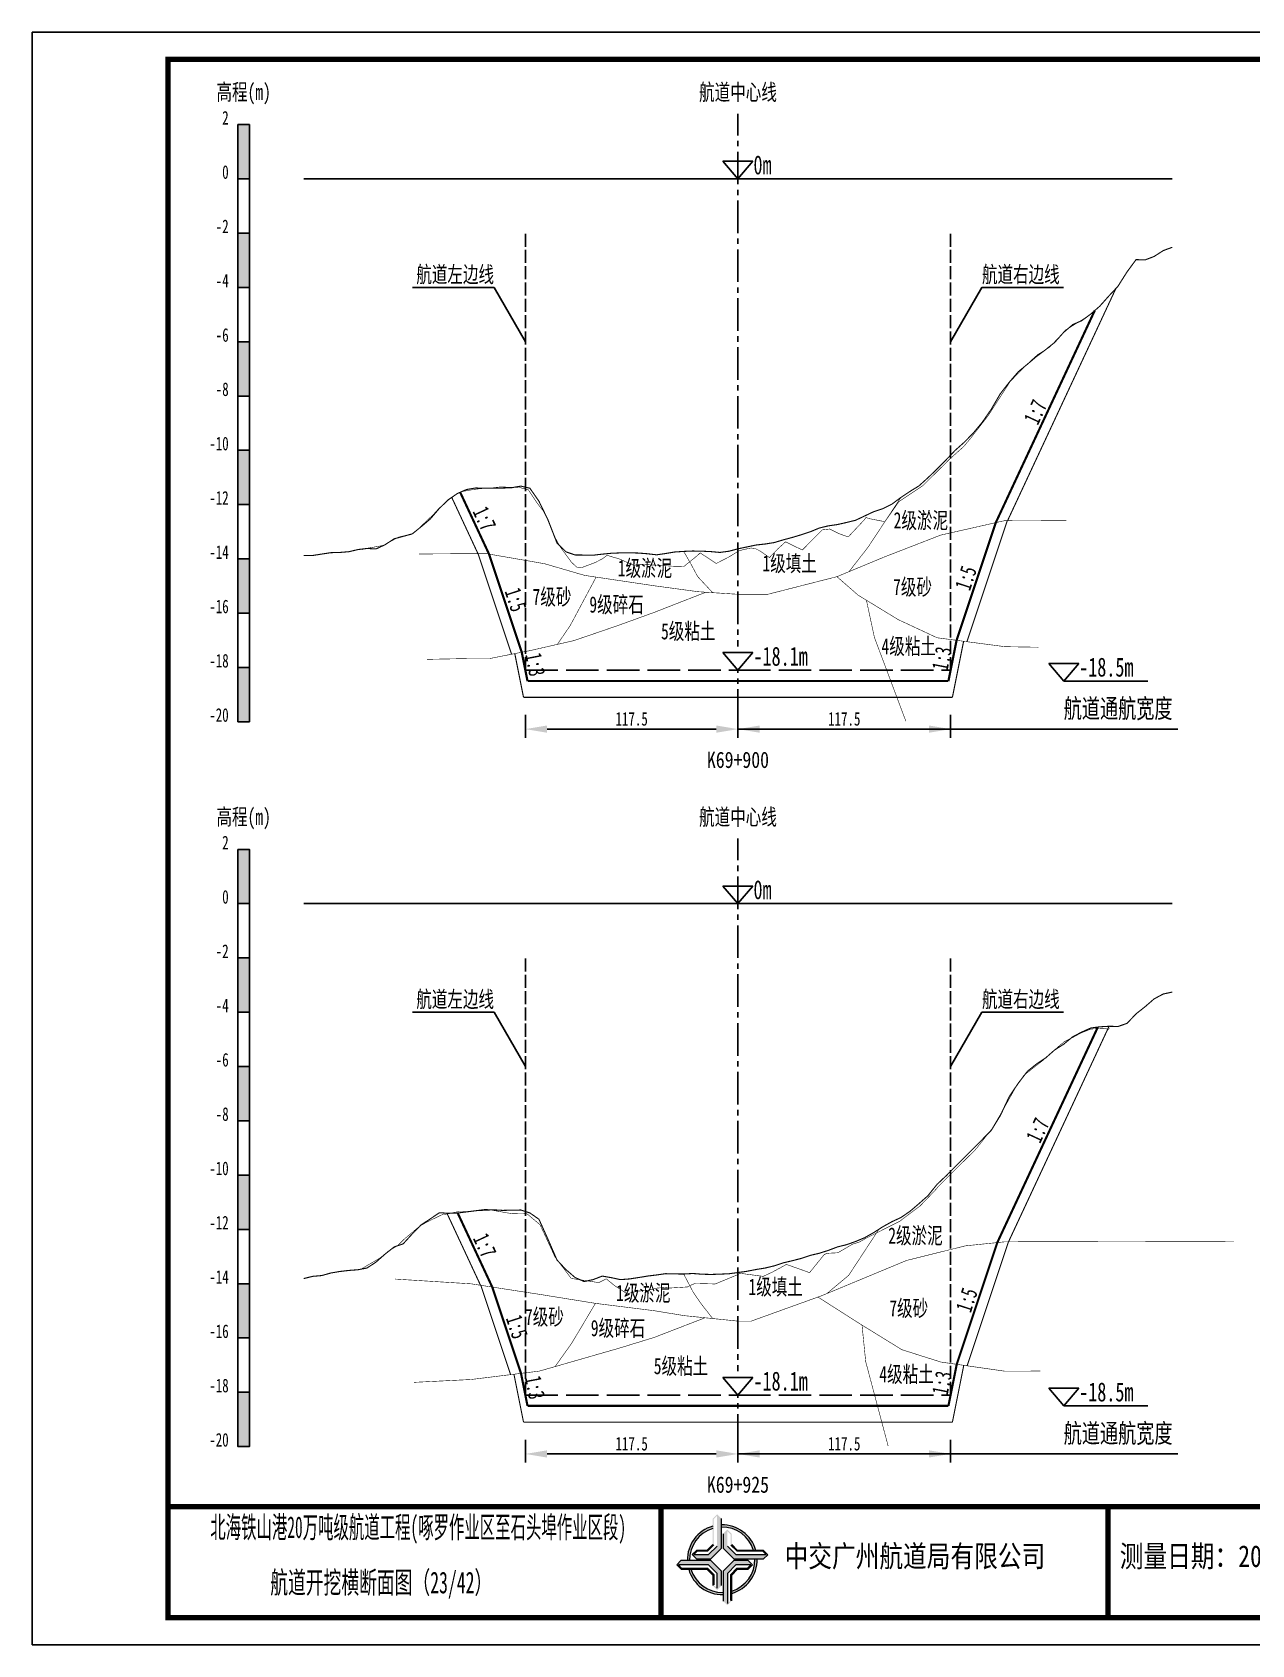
# Model space of a CAD drawing. Header units: millimetres. Extents: x 0 to 1680, y -8762 to 0.
# Drawn here: x 630 to 854.6, y -2524.5 to -2227.5 of the extents above; entities that cross this region are included whole.
import ezdxf
from ezdxf.enums import TextEntityAlignment as Align

# ---------------------------------------------------------------- set-up
doc = ezdxf.new("R2010")
doc.units = ezdxf.units.MM
for name, pattern in [('ACAD_ISO02W100', [15, 12, -3]), ('ACAD_ISO05W100', [33, 24, -3, 0, -3, 0, -3]), ('CENTER2', [1.125, 0.75, -0.125, 0.125, -0.125])]:
    doc.linetypes.add(name, pattern=pattern)
for name, color, linetype in [('0-桩号', 1, 'Continuous'), ('0-航道左右边线标注', 8, 'Continuous'), ('1-疏浚底高', 7, 'Continuous'), ('1-通航宽度', 7, 'Continuous'), ('1-通航底高', 7, 'Continuous'), ('202601', 5, 'Continuous'), ('DMX', 20, 'Continuous'), ('L1', 7, 'Continuous'), ('图幅外框线', 145, 'Continuous'), ('地质分层', 6, 'Continuous'), ('坡比', 1, 'Continuous'), ('尺寸标注', 1, 'Continuous'), ('开挖线', 4, 'Continuous'), ('标尺', 7, 'Continuous'), ('超挖线', 3, 'Continuous'), ('辅助框', 7, 'Continuous'), ('通航底面线', 7, 'ACAD_ISO02W100')]:
    doc.layers.add(name, color=color, linetype=linetype)
doc.styles.get("Standard").update_dxf_attribs({"font": 'arial.ttf'})
doc.styles.add('仿宋', font='仿宋_GB2312.ttf', dxfattribs={"width": 0.8})
doc.styles.add('仿宋GB2312', font='仿宋_GB2312.ttf', dxfattribs={"width": 0.7, "height": 2.5})
doc.styles.add('仿宋体', font='仿宋_GB2312.ttf', dxfattribs={"width": 0.8})
doc.dimstyles.new('2000', dxfattribs={"dimtxt": 3, "dimasz": 2.5, "dimexe": 1.25, "dimexo": 0.625, "dimtad": 1, "dimlfac": 2, "dimdsep": 46, "dimtxsty": 'Standard', "dimcen": 2.5, "dimadec": 0, "dimazin": 0, "dimtfac": 1, "dimtmove": 0, "dimatfit": 3, "dimfxl": 0, "dimarcsym": 0})

# ---------------------------------------------------------------- blocks, each defined once
blk = doc.blocks.new('标尺')
at = {"layer": '标尺', "linetype": 'Continuous'}
for points in [[(-2.116669999959413, 100), (0, 100), (0, 90), (-2.116669999959413, 90)], [(-2.116669999959413, 80), (0, 80), (0, 70), (-2.116669999959413, 70)], [(-2.116669999959413, 60), (0, 60), (0, 50), (-2.116669999959413, 50)], [(-2.116669999959413, 40), (0, 40), (0, 30), (-2.116669999959413, 30)], [(-2.116669999959413, 20), (0, 20), (0, 10), (-2.116669999959413, 10)], [(-2.116669999959413, 0), (0, 0), (0, -10), (-2.116669999959413, -10)]]:
    blk.add_hatch(color=256, dxfattribs=at).paths.add_polyline_path(points)
for p, q in [((-2.116669999959413, -10), (-2.116669999959413, 100)), ((0, -10), (0, 100)), ((-2.116669999959413, 80), (0, 80)), ((-2.116669999959413, 70), (0, 70)), ((-2.116669999959413, 60), (0, 60)), ((-2.116669999959413, 50), (0, 50)), ((-2.116669999959413, 40), (0, 40)), ((-2.116669999959413, 30), (0, 30)), ((-2.116669999959413, 20), (0, 20)), ((-2.116669999959413, 10), (0, 10)), ((-2.116669999959413, 0), (0, 0)), ((-2.116669999959413, -10), (0, -10))]:
    blk.add_line(p, q, dxfattribs=at)
at = {"layer": '标尺'}
for points in [[(-2.116669999959413, 100), (0, 100), (0, 90), (-2.116669999959413, 90)], [(-2.116669999959413, 100), (0, 100), (0, 90), (-2.116669999959413, 90)], [(-2.116669999959413, 80), (0, 80), (0, 70), (-2.116669999959413, 70)], [(-2.116669999959413, 80), (0, 80), (0, 70), (-2.116669999959413, 70)], [(-2.116669999959413, 60), (0, 60), (0, 50), (-2.116669999959413, 50)], [(-2.116669999959413, 60), (0, 60), (0, 50), (-2.116669999959413, 50)], [(-2.116669999959413, 40), (0, 40), (0, 30), (-2.116669999959413, 30)], [(-2.116669999959413, 40), (0, 40), (0, 30), (-2.116669999959413, 30)], [(-2.116669999959413, 20), (0, 20), (0, 10), (-2.116669999959413, 10)], [(-2.116669999959413, 20), (0, 20), (0, 10), (-2.116669999959413, 10)], [(-2.116669999959413, 0), (0, 0), (0, -10), (-2.116669999959413, -10)], [(-2.116669999959413, 0), (0, 0), (0, -10), (-2.116669999959413, -10)]]:
    blk.add_lwpolyline(points, close=True, dxfattribs=at)
at = {"layer": '标尺', "style": '仿宋GB2312', "width": 0.7}
blk.add_text('高程(m)', height=3, dxfattribs=at).set_placement((-1.058334999950603, 106.0000000009313), align=Align.MIDDLE_CENTER)
for s, p in [('2', (-3.816669999971054, 100)), ('0', (-3.816669999971054, 90)), ('-2', (-3.816669999971054, 80)), ('-4', (-3.816669999971054, 70)), ('-6', (-3.816669999971054, 60)), ('-8', (-3.816669999971054, 50)), ('-10', (-3.816669999971054, 40)), ('-12', (-3.816669999971054, 30)), ('-14', (-3.816669999971054, 20)), ('-16', (-3.816669999971054, 10)), ('-18', (-3.816669999971054, 0)), ('-20', (-3.816669999971054, -10))]:
    blk.add_text(s, height=2.5, dxfattribs=at).set_placement(p, align=Align.RIGHT)
blk = doc.blocks.new('*D96')
at = {"layer": 'Defpoints', "color": 0, "ltscale": 0.5}
for p in [(720.8333333328799, -2345), (760, -2345), (760, -2355.853446989029)]:
    blk.add_point(p, dxfattribs=at)
at = {"layer": '尺寸标注', "color": 0, "lineweight": -2, "ltscale": 0.5}
for p, q in [((720.8333333328799, -2353.25), (720.8333333328799, -2357.453446989029)), ((760, -2353.25), (760, -2357.453446989029)), ((724.8333333328799, -2355.853446989029), (756, -2355.853446989029))]:
    blk.add_line(p, q, dxfattribs=at)
at = {"layer": '尺寸标注', "color": 0, "ltscale": 0.5}
for points in [[(724.8333333328799, -2355.186780322363), (724.8333333328799, -2356.520113655696), (720.8333333328799, -2355.853446989029)], [(756, -2355.186780322363), (756, -2356.520113655696), (760, -2355.853446989029)]]:
    blk.add_solid(points, dxfattribs=at)
at = {"layer": '尺寸标注', "color": 0, "ltscale": 0.5, "insert": (740.4166666664399, -2353.978446989029), "char_height": 2.5, "attachment_point": 5, "style": '仿宋GB2312'}
blk.add_mtext('117.5', dxfattribs=at)
blk = doc.blocks.new('*D97')
at = {"layer": 'Defpoints', "color": 0, "ltscale": 0.5}
for p in [(720.8333333328799, -2478.5), (760, -2478.5), (760, -2489.35341683279)]:
    blk.add_point(p, dxfattribs=at)
at = {"layer": '尺寸标注', "color": 0, "lineweight": -2, "ltscale": 0.5}
for p, q in [((720.8333333328799, -2486.75), (720.8333333328799, -2490.95341683279)), ((760, -2486.75), (760, -2490.95341683279)), ((724.8333333328799, -2489.35341683279), (756, -2489.35341683279))]:
    blk.add_line(p, q, dxfattribs=at)
at = {"layer": '尺寸标注', "color": 0, "ltscale": 0.5}
for points in [[(724.8333333328799, -2488.686750166123), (724.8333333328799, -2490.020083499456), (720.8333333328799, -2489.35341683279)], [(756, -2488.686750166123), (756, -2490.020083499456), (760, -2489.35341683279)]]:
    blk.add_solid(points, dxfattribs=at)
at = {"layer": '尺寸标注', "color": 0, "ltscale": 0.5, "insert": (740.4166666664399, -2487.47841683279), "char_height": 2.5, "attachment_point": 5, "style": '仿宋GB2312'}
blk.add_mtext('117.5', dxfattribs=at)
blk = doc.blocks.new('*D57')
at = {"layer": 'Defpoints', "color": 0, "ltscale": 0.5}
for p in [(760, -2345), (799.1666666673218, -2345), (799.1666666673218, -2355.853393336075)]:
    blk.add_point(p, dxfattribs=at)
at = {"layer": '尺寸标注', "color": 0, "lineweight": -2, "ltscale": 0.5}
for p, q in [((760, -2353.25), (760, -2357.453393336075)), ((799.1666666673218, -2353.25), (799.1666666673218, -2357.453393336075)), ((764, -2355.853393336075), (795.1666666673218, -2355.853393336075))]:
    blk.add_line(p, q, dxfattribs=at)
at = {"layer": '尺寸标注', "color": 0, "ltscale": 0.5}
for points in [[(764, -2355.186726669408), (764, -2356.520060002742), (760, -2355.853393336075)], [(795.1666666673218, -2355.186726669408), (795.1666666673218, -2356.520060002742), (799.1666666673218, -2355.853393336075)]]:
    blk.add_solid(points, dxfattribs=at)
at = {"layer": '尺寸标注', "color": 0, "ltscale": 0.5, "insert": (779.5833333336609, -2353.978393336075), "char_height": 2.5, "attachment_point": 5, "style": '仿宋GB2312'}
blk.add_mtext('117.5', dxfattribs=at)
blk = doc.blocks.new('*D58')
at = {"layer": 'Defpoints', "color": 0, "ltscale": 0.5}
for p in [(760, -2478.5), (799.1666666673218, -2478.5), (799.1666666673218, -2489.353363169019)]:
    blk.add_point(p, dxfattribs=at)
at = {"layer": '尺寸标注', "color": 0, "lineweight": -2, "ltscale": 0.5}
for p, q in [((760, -2486.75), (760, -2490.953363169019)), ((799.1666666673218, -2486.75), (799.1666666673218, -2490.953363169019)), ((764, -2489.353363169019), (795.1666666673218, -2489.353363169019))]:
    blk.add_line(p, q, dxfattribs=at)
at = {"layer": '尺寸标注', "color": 0, "ltscale": 0.5}
for points in [[(764, -2488.686696502352), (764, -2490.020029835685), (760, -2489.353363169019)], [(795.1666666673218, -2488.686696502352), (795.1666666673218, -2490.020029835685), (799.1666666673218, -2489.353363169019)]]:
    blk.add_solid(points, dxfattribs=at)
at = {"layer": '尺寸标注', "color": 0, "ltscale": 0.5, "insert": (779.5833333336609, -2487.478363169019), "char_height": 2.5, "attachment_point": 5, "style": '仿宋GB2312'}
blk.add_mtext('117.5', dxfattribs=at)
blk = doc.blocks.new('通航底高')
at = {"layer": '1-通航底高'}
for p, q in [((-2.762494692986365, 3.232132659759372), (5.923793651163578e-06, 6.932765245437622e-06)), ((2.762506540631875, 3.232132659759372), (-2.762494692986365, 3.232132659759372)), ((5.923793651163578e-06, 6.932765245437622e-06), (2.762506540631875, 3.232132659759372))]:
    blk.add_line(p, q, dxfattribs=at)
at = {"layer": '1-通航底高', "style": '仿宋', "width": 0.7}
blk.add_attdef('通航底高', (2.856129719933961, 0.8203305718488991), '', height=3.5, dxfattribs=at)
blk = doc.blocks.new('疏浚底高')
at = {"layer": '1-疏浚底高'}
for p, q in [((-2.762500616780017, 3.232125726994127), (0, 0)), ((2.762500616838224, 3.232125726994127), (-2.762500616780017, 3.232125726994127)), ((0, 0), (2.762500616838224, 3.232125726994127)), ((-5.923793651163578e-06, -6.932765245437622e-06), (15.51466270413067, -6.932765245437622e-06))]:
    blk.add_line(p, q, dxfattribs=at)
at = {"layer": '1-疏浚底高', "style": '仿宋', "width": 0.7}
blk.add_attdef('疏浚底高', (2.856123796140309, 0.8203236390836537), '', height=3.5, dxfattribs=at)

msp = doc.modelspace()

# ---------------------------------------------------------------- hatches: boundary and pattern name
at = {"layer": '辅助框'}
h = msp.add_hatch(color=5, dxfattribs=at)
h.paths.add_polyline_path([(756.9546421004719, -2501.24553191449), (756.1757059279867, -2500.467633330601), (755.3669512679762, -2501.276153838413), (755.3669512679762, -2506.036597661751), (754.2904413528032, -2507.11202307679), (752.3438002486713, -2507.11202307679), (751.547657017488, -2507.907358598965), (752.3430715377517, -2508.699178398865), (754.978640901137, -2508.699178398865), (756.9546421004719, -2506.723855132359)])
h.paths.add_polyline_path([(756.1454878371842, -2506.33503367235), (754.5901777511127, -2507.890380010384), (751.8645652053542, -2507.890380010384), (752.4652603744156, -2507.292388774889), (754.409891606111, -2507.292388774889), (755.5465556777604, -2506.124466802376), (755.5465556777604, -2501.365021880406), (756.1454878371842, -2500.767331255215)], flags=16)
h = msp.add_hatch(color=5, dxfattribs=at)
edge = h.paths.add_edge_path()
edge.add_ellipse((757.1048981643207, -2508.849361724156), major_axis=(-6.017077195920141, 1.733884546287947e-06), ratio=0.9999999825377229, start_angle=-73.21171767175571, end_angle=1.446762146054482, ccw=False)
edge.add_line((755.3669512679762, -2503.088740434902), (755.3669512679762, -2502.667564622419))
edge.add_ellipse((757.1048981643207, -2508.849361724156), major_axis=(-6.421454345493813, 3.783831980513644e-06), ratio=0.9999999825377264, start_angle=-74.29719975771904, end_angle=1.35689506309039)
edge.add_line((750.685244392354, -2509.001418437975), (751.0897390786893, -2509.001279624957))
edge = h.paths.add_edge_path()
edge.add_ellipse((757.1048981643207, -2508.849361724156), major_axis=(-6.017077195920906, 2.624791690933952e-07), ratio=0.9999999825377339, start_angle=196.7802887631043, end_angle=271.43091869106274, ccw=False)
edge.add_line((762.865761531014, -2507.112217217224), (763.2869208644516, -2507.112217217224))
edge.add_ellipse((757.1048981643207, -2508.849361724156), major_axis=(-6.42145434549481, 2.055023733972632e-07), ratio=0.9999999825377471, start_angle=195.6953323995753, end_angle=271.3407921785149)
edge.add_line((756.9546421004719, -2502.429665483731), (756.9546421004719, -2502.834160818356))
edge = h.paths.add_edge_path()
edge.add_ellipse((757.1048981643207, -2508.849361724156), major_axis=(-6.421454345494847, 2.398647111377442e-07), ratio=0.9999999825377328, start_angle=105.7065267224622, end_angle=181.3336320078198)
edge.add_line((763.5246130752154, -2508.699907793301), (763.1201189920195, -2508.699907793301))
edge.add_ellipse((757.1048981643207, -2508.849361724156), major_axis=(-6.017077195920033, 3.038804149501319e-06), ratio=0.9999999825377467, start_angle=106.79232762585761, end_angle=181.4233031416354, ccw=False)
edge.add_line((758.8432505386062, -2514.609860479134), (758.8432505386062, -2515.03104462673))
edge = h.paths.add_edge_path()
edge.add_ellipse((757.1048981643207, -2508.849361724156), major_axis=(6.017077195919978, 2.129043967020969e-06), ratio=0.9999999825377341, start_angle=196.8039056354283, end_angle=271.4347580706571, ccw=False)
edge.add_line((751.3447520370073, -2510.588882915514), (750.9235845124311, -2510.589027449148))
edge.add_ellipse((757.1048981643207, -2508.849361724156), major_axis=(6.421454345494965, 1.010893226884053e-06), ratio=0.9999999825377122, start_angle=195.7186902341801, end_angle=271.3444001294426)
edge.add_line((757.2555596847124, -2515.269048223275), (757.2555596847124, -2514.864552247542))
h = msp.add_hatch(color=5, dxfattribs=at)
h.paths.add_polyline_path([(759.2303930922933, -2508.699907793301), (764.7087164382524, -2508.699907793301), (765.4866149795241, -2507.920971685188), (764.6780945357866, -2507.112217217224), (759.9176505202837, -2507.112217217224), (758.8422251479811, -2506.035707109707), (758.8422251479811, -2504.089066240566), (758.0468895400651, -2503.292922881382), (757.2550698898025, -2504.08833735873), (757.2550698898025, -2506.723906743782)])
h.paths.add_polyline_path([(758.0638682998307, -2506.335443486946), (758.0638682998307, -2503.609831133144), (758.6618594283648, -2504.210526152867), (758.6618594283648, -2506.15515742709), (759.8297815505452, -2507.291821563022), (764.5892263869829, -2507.291821563022), (765.1869169906265, -2507.890753594178), (759.6192146590836, -2507.890753594178)], flags=16)
h = msp.add_hatch(color=5, dxfattribs=at)
h.paths.add_polyline_path([(754.9782503555007, -2508.999945122498), (749.4999273299761, -2509.001825176257), (748.7222961379475, -2509.781028228062), (749.531094078023, -2510.589505327481), (754.2915378371663, -2510.587871709603), (755.3673325637467, -2511.664012334602), (755.368000605721, -2513.610653374451), (756.1636093948073, -2514.406523638027), (756.9551560134478, -2513.610837432163), (756.9542515548355, -2510.975268389004)])
h.paths.add_polyline_path([(756.1455864882953, -2511.364009014147), (756.1465218581743, -2514.089621367711), (755.5483246261067, -2513.489131426113), (755.5476572890766, -2511.544500322598), (754.3793451339193, -2510.408237114685), (749.6199005752094, -2510.409870391148), (749.0220044661946, -2509.811143438118), (754.5897064986713, -2509.809232793587)], flags=16)
h = msp.add_hatch(color=5, dxfattribs=at)
h.paths.add_polyline_path([(759.2315609054156, -2508.999116606968), (757.2555596847124, -2510.974439873474), (757.2555596847124, -2516.452763262051), (758.034495878566, -2517.230661675232), (758.8432505386062, -2516.42214116742), (758.8432505386062, -2511.661697344082), (759.9197604537494, -2510.586271929043), (761.8664015578813, -2510.586271929043), (762.6625447677262, -2509.790936406868), (761.8671302474625, -2508.999116606968)])
h.paths.add_polyline_path([(759.6200240768082, -2509.807915166633), (762.34563657986, -2509.807915166633), (761.744941432137, -2510.405906230944), (759.8003101791031, -2510.405906230944), (758.6636461074538, -2511.573828203457), (758.6636461074538, -2516.333273125428), (758.0647139693684, -2516.930963750619), (758.0647139693684, -2511.363261333483)], flags=16)

# ---------------------------------------------------------------- linework, layer by layer
at = {"layer": '0-航道左右边线标注', "linetype": 'ACAD_ISO02W100', "ltscale": 0.2}
for points in [[(720.8333333328801, -2345), (720.8333333328801, -2264.5)], [(799.1666666673218, -2345), (799.1666666673218, -2264.5)], [(720.8333333328801, -2478.5), (720.8333333328801, -2398)], [(799.1666666673218, -2478.5), (799.1666666673218, -2398)]]:
    msp.add_lwpolyline(points, dxfattribs=at)
at = {"layer": '0-航道左右边线标注'}
for points in [[(720.8333333328799, -2284.5), (715.0598306410127, -2274.499999999984), (700.0598306410127, -2274.49999999994)], [(799.1666666673218, -2284.5), (804.9401693592472, -2274.500000000016), (819.9401693592472, -2274.50000000006)], [(720.8333333328799, -2418), (715.0598306410127, -2407.999999999984), (700.0598306410127, -2407.99999999994)], [(799.1666666673218, -2418), (804.9401693592472, -2408.000000000016), (819.9401693592472, -2408.00000000006)]]:
    msp.add_lwpolyline(points, dxfattribs=at)
at = {"layer": '1-通航宽度'}
for points in [[(760, -2355.85), (841, -2355.85)], [(760, -2489.35), (841, -2489.35)]]:
    msp.add_lwpolyline(points, dxfattribs=at)
at = {"layer": '202601', "color": 1, "linetype": 'Continuous', "const_width": 0.1}
for points in [[(690.8059999998006, -2322.799999999534), (691.0963703701706, -2322.650000571735), (694.2430370368376, -2322.100002288356), (694.8863703701707, -2321.949998855125), (695.9130370368376, -2321.349999427326), (697.4497037035046, -2320.499999045856), (700.1463703701706, -2319.849998473655), (700.2263703701706, -2319.800002097614), (700.3830370368375, -2319.649998664387), (703.8130370368376, -2316.400000571735), (704.9930370368376, -2315.099999427326), (707.7797037035045, -2312.749998092184), (709.3663703701706, -2312.050001143944), (711.4530370368376, -2311.699997901444), (712.2030370368376, -2311.600000381004), (712.7863703701706, -2311.549999236595), (714.9330370368376, -2311.400000571735), (716.1863703701706, -2311.250001906887), (719.7463703701706, -2311.349999427326), (721.3730370368376, -2311.749999045856), (722.9930370368376, -2314.199997901444), (724.4330370368376, -2316.050002097614), (726.0163703701705, -2320.000001906887), (727.1997037035046, -2322.199999808796), (729.3130370368376, -2325.099999427326), (730.2730370368376, -2326.000000953205), (731.0863703701706, -2326.149999618065), (733.7497037035046, -2325.150000571735), (734.9863703701706, -2324.499999999534), (735.8897037035046, -2323.849999427326), (738.1130370368376, -2324.499999999534), (740.8563703701706, -2325.699998855125), (741.6363703701707, -2325.499999045856), (743.0697037035046, -2325.550000190266), (745.7863703701706, -2325.699998855125), (748.0630370368376, -2325.850002288356), (750.0297037035045, -2325.899998664387), (752.4497037035046, -2323.950001716144), (753.0330370368376, -2323.399998664387), (754.0430370368376, -2324.049999236595), (755.9930370368376, -2325.350000381004), (758.3197037035046, -2324.150001525413), (759.7230370368376, -2323.300001143944), (760.1297037035046, -2323.050000190266), (760.9497037035046, -2322.799999236595), (762.3930370368375, -2322.500001906887), (763.2063703701706, -2322.599999427326), (764.0830370368376, -2323.050000190266), (765.7997037035046, -2324.249999045856), (767.4463703701706, -2322.549998282913), (768.7763703701705, -2321.349999427326), (770.6763703701706, -2322.300002097614), (771.8730370368376, -2322.850000381004), (774.3297037035046, -2320.350000381004), (775.5597037035046, -2319.150001525413), (776.9063703701706, -2318.999998092184), (778.5897037035046, -2319.849998473655), (780.3130370368376, -2320.449997901444), (783.3197037035046, -2317.250000953205), (783.5963703701706, -2316.850001334677), (784.0263703701705, -2317.050001143944), (787.0697037035046, -2317.650000571735), (789.4797037035046, -2314.199997901444), (789.7063703701706, -2313.900000571735), (789.9497037035046, -2313.750001906887), (794.0630370368376, -2311.000000953205), (798.2663703701705, -2306.850001334677), (798.5997037035046, -2306.499998092184), (798.7863703701706, -2306.299998282913), (801.5930370368375, -2303.799998282913), (802.8363703701706, -2302.300002097614), (806.1430370368375, -2298.050000190266), (806.9997037035046, -2296.699997901444), (810.1363703701705, -2291.849998950485), (811.5830370368376, -2290.350000381004), (814.0430370368376, -2287.899999141224), (815.2297037035046, -2286.849998950485), (817.3530370368376, -2285.550000190266), (819.7463703701706, -2282.999999045856), (820.3697037035046, -2282.299999713434), (820.7097037035046, -2282.150001048576), (824.8397037035046, -2279.550001143944), (826.6230370368376, -2277.899999141224), (828.5063703701705, -2275.800001143944)], [(690.3629999994121, -2455.399999999068), (690.366370369782, -2455.399997710247), (690.379703703116, -2455.399997710247), (690.503037036449, -2455.350001334209), (694.013037036449, -2453.300002097147), (695.586370369782, -2452.000000952738), (697.293037036449, -2451.000001906419), (698.516370369782, -2449.799998282459), (701.309703703116, -2447.450001715677), (702.589703703116, -2446.699998854659), (705.476370369782, -2445.300000189798), (705.719703703116, -2445.249999045389), (705.936370369782, -2445.249999045389), (708.616370369782, -2444.700000762008), (710.166370369782, -2444.700000762008), (712.486370369782, -2444.550002097147), (714.639703703116, -2444.449999808328), (717.436370369782, -2444.950001715677), (718.536370369782, -2445.100000380538), (720.926370369782, -2445.049999236129), (721.236370369782, -2445.199997900989), (723.549703703116, -2447.149999617599), (725.359703703116, -2451.049998282448), (726.2730370364491, -2453.050001143478), (729.2897037031161, -2457.050002097147), (729.423037036449, -2457.050002097147), (734.359703703116, -2457.800000189798), (735.733037036449, -2457.09999847319), (737.2730370364491, -2458.34999847319), (739.566370369782, -2459.849999426859), (741.376370369782, -2459.399998663919), (743.766370369782, -2459.149997710247), (745.109703703116, -2458.799999236129), (746.5297037031161, -2458.700001715677), (747.423037036449, -2458.799999236129), (750.669703703116, -2458.599999426859), (751.363037036449, -2458.250000952738), (752.106370369782, -2457.949998854659), (755.806370369782, -2458.050001143478), (760.043037036449, -2456.299999236129), (760.263037036449, -2456.150000571268), (760.313037036449, -2456.150000571268), (760.506370369782, -2456.099999426859), (764.649703703116, -2456.649997710247), (766.366370369782, -2455.84999847319), (768.929703703116, -2454.449999808328), (768.936370369782, -2454.449999808328), (773.1597037031161, -2455.950000762008), (773.2830370364491, -2455.84999847319), (775.9097037031161, -2452.600000380538), (776.519703703116, -2452.400000571268), (778.389703703116, -2452.299998282448), (781.143037036449, -2450.699999808328), (782.323037036449, -2450.350001334209), (783.729703703116, -2449.550002097147), (785.449703703116, -2448.700001715677), (787.903037036449, -2447.450001715677), (789.729703703116, -2446.550000189798), (791.306370369782, -2445.350001334209), (793.579703703116, -2443.650000571268), (796.403037036449, -2440.699999808328), (796.616370369782, -2440.449998854659), (796.893037036449, -2440.100000380538), (799.299703703116, -2437.699997900989), (802.186370369782, -2434.849999426859), (803.663037036449, -2433.399999617599), (804.246370369782, -2432.699997900978), (805.176370369782, -2431.499999045389), (806.826370369782, -2429.399998663926), (808.676370369782, -2426.250000475897), (811.143037036449, -2421.849999903698), (812.633037036449, -2419.649999617599), (814.779703703116, -2417.949998854659), (816.149703703116, -2416.900001048109), (817.976370369782, -2415.249999045389), (819.2897037031161, -2414.099998950027), (820.153037036449, -2413.399999617599), (821.846370369782, -2412.549999236129), (823.119703703116, -2411.849999903698), (824.973037036449, -2411.099999426859), (826.3797037031159, -2410.999999522228), (827.353037036449, -2410.950000762008), (827.879703703116, -2411.050000666639), (828.236370369782, -2411.150000571268), (828.453037036449, -2410.950000762008)]]:
    msp.add_lwpolyline(points, dxfattribs=at)
at = {"layer": 'DMX', "color": 7, "linetype": 'Continuous', "const_width": 0.2}
for points in [[(679.9999999999997, -2323.875), (679.9999999999997, -2323.875), (681.6666666666279, -2323.870000000112), (683.3333333333721, -2323.60999999987), (685, -2323.354999999981), (686.6666666666279, -2323.310000000056), (688.3333333333721, -2323.174999999814), (690, -2322.779999999795), (691.6666666666279, -2322.580000000075), (693.3333333333721, -2322.665000000037), (695, -2321.884999999776), (696.6666666666279, -2320.799999999814), (698.3333333333721, -2320.345000000205), (700, -2319.895000000019), (701.6666666666279, -2318.555000000168), (703.3333333333721, -2317.14000000013), (705, -2315.194999999832), (706.6666666666279, -2313.584999999963), (708.3333333333721, -2312.450000000186), (710, -2311.720000000205), (711.6666666666279, -2311.439999999944), (713.3333333333721, -2311.490000000224), (715, -2311.490000000224), (716.6666666666279, -2311.455000000075), (718.3333333333721, -2311.384999999776), (720, -2311.095000000205), (721.6666666666279, -2311.479999999981), (723.3333333333721, -2313.870000000112), (725, -2317.314999999944), (726.6666666666279, -2321.580000000075), (728.3333333333721, -2323.209999999963), (730, -2323.774999999907), (731.6666666666279, -2323.794999999925), (733.3333333333721, -2323.819999999832), (735, -2323.625), (736.6666666666279, -2323.464999999851), (738.3333333333721, -2323.395000000019), (740, -2323.370000000112), (741.6666666666279, -2323.424999999814), (743.3333333333721, -2323.555000000168), (745, -2323.75), (746.6666666666279, -2323.509999999776), (748.3333333333721, -2323.229999999981), (750, -2323.120000000112), (751.6666666666279, -2323.049999999814), (753.3333333333721, -2323.075000000186), (755, -2323.160000000149), (756.6666666666279, -2323.310000000056), (758.3333333333721, -2323.089999999851), (760, -2322.645000000019), (761.6666666666279, -2322.294999999925), (763.3333333333721, -2321.944999999832), (765, -2321.759999999776), (766.6666666666279, -2321.495000000112), (768.3333333333721, -2320.995000000112), (770, -2320.555000000168), (771.6666666666279, -2320.055000000168), (773.3333333333721, -2319.5), (775, -2318.810000000056), (776.6666666666279, -2318.410000000149), (778.3333333333721, -2318.169999999925), (780, -2317.794999999925), (781.6666666666279, -2317.384999999776), (783.3333333333721, -2316.595000000205), (785, -2315.810000000056), (786.6666666666279, -2315.259999999776), (788.3333333333721, -2314.435000000056), (790, -2313.194999999832), (791.6666666666279, -2312.080000000075), (793.3333333333721, -2311.060000000056), (795, -2309.549999999814), (796.6666666666279, -2307.955000000075), (798.3333333333721, -2306.259999999776), (800, -2304.51500000013), (801.6666666666279, -2303.040000000037), (803.3333333333721, -2301.330000000075), (805, -2299.334999999963), (806.6666666666279, -2296.924999999814), (808.3333333333721, -2294.069999999832), (810, -2291.930000000168), (811.6666666666279, -2290.004999999888), (813.3333333333721, -2288.629999999888), (815, -2287.214999999851), (816.6666666666279, -2285.975000000093), (818.3333333333721, -2284.634999999776), (820, -2282.774999999907), (821.6666666666279, -2281.345000000205), (823.3333333333721, -2280.620000000112), (825, -2279.395000000019), (826.6666666666279, -2277.935000000056), (828.3333333333721, -2276.069999999832), (830, -2274.285000000149), (831.6666666666279, -2271.645000000019), (833.3333333333721, -2269.379999999888), (835, -2269.430000000168), (836.6666666666279, -2268.794999999925), (838.3333333333721, -2267.720000000205), (839.9999999999998, -2267.104999999981)], [(679.9999999999997, -2457.055000000168), (679.9999999999997, -2457.055000000168), (681.6666666666279, -2456.645000000019), (683.3333333333721, -2456.5), (685, -2456.029999999795), (686.6666666666279, -2455.75), (688.3333333333721, -2455.555000000168), (690, -2455.430000000168), (691.6666666666279, -2455.10999999987), (693.3333333333721, -2454.01500000013), (695, -2452.540000000037), (696.6666666666279, -2451.229999999981), (698.3333333333721, -2450.654999999795), (700, -2448.825000000186), (701.6666666666279, -2447.149999999907), (703.3333333333721, -2446.055000000168), (705, -2444.924999999814), (706.6666666666279, -2445.040000000037), (708.3333333333721, -2444.979999999981), (710, -2444.770000000019), (711.6666666666279, -2444.564999999944), (713.3333333333721, -2444.35999999987), (715, -2444.395000000019), (716.6666666666279, -2444.5), (718.3333333333721, -2444.450000000186), (720, -2444.430000000168), (721.6666666666279, -2444.964999999851), (723.3333333333721, -2446.125), (725, -2449.810000000056), (726.6666666666279, -2453.645000000019), (728.3333333333721, -2455.424999999814), (730, -2456.85999999987), (731.6666666666279, -2457.604999999981), (733.3333333333721, -2457.240000000224), (735, -2456.600000000093), (736.6666666666279, -2456.884999999776), (738.3333333333721, -2457.25), (740, -2457.125), (741.6666666666279, -2456.870000000112), (743.3333333333721, -2456.595000000205), (745, -2456.39000000013), (746.6666666666279, -2456.154999999795), (748.3333333333721, -2456.194999999832), (750, -2456.220000000205), (751.6666666666279, -2456.120000000112), (753.3333333333721, -2456.25), (755, -2456.294999999925), (756.6666666666279, -2456.240000000224), (758.3333333333721, -2456.169999999925), (760, -2455.944999999832), (761.6666666666279, -2455.709999999963), (763.3333333333721, -2455.384999999776), (765, -2455.115000000224), (766.6666666666279, -2454.714999999851), (768.3333333333721, -2454.160000000149), (770, -2453.770000000019), (771.6666666666279, -2453.339999999851), (773.3333333333721, -2452.779999999795), (775, -2452.39000000013), (776.6666666666279, -2451.854999999981), (778.3333333333721, -2451.225000000093), (780, -2450.814999999944), (781.6666666666279, -2450.225000000093), (783.3333333333721, -2449.529999999795), (785, -2448.589999999851), (786.6666666666279, -2447.520000000019), (788.3333333333721, -2446.589999999851), (790, -2445.819999999832), (791.6666666666279, -2444.685000000056), (793.3333333333721, -2443.259999999776), (795, -2441.785000000149), (796.6666666666279, -2439.709999999963), (798.3333333333721, -2438.134999999776), (800, -2436.450000000186), (801.6666666666279, -2434.779999999795), (803.3333333333721, -2433.120000000112), (805, -2431.444999999832), (806.6666666666279, -2429.740000000224), (808.3333333333721, -2427.020000000019), (810, -2423.48499999987), (811.6666666666279, -2421.029999999795), (813.3333333333721, -2418.85999999987), (815, -2417.529999999795), (816.6666666666279, -2416.419999999925), (818.3333333333721, -2414.950000000186), (820, -2413.89000000013), (821.6666666666279, -2412.51500000013), (823.3333333333721, -2411.654999999795), (825, -2410.899999999907), (826.6666666666279, -2410.685000000056), (828.3333333333721, -2410.584999999963), (830, -2410.625), (831.6666666666279, -2410.055000000168), (833.3333333333721, -2408.294999999925), (835, -2406.979999999981), (836.6666666666279, -2405.535000000149), (838.3333333333721, -2404.645000000019), (839.9999999999998, -2404.285000000149)]]:
    msp.add_lwpolyline(points, dxfattribs=at)
at = {"layer": 'L1', "linetype": 'CENTER2', "ltscale": 8}
for p, q in [((759.9999999999995, -2354.5), (759.9999999999995, -2242.5)), ((759.9999999999995, -2487.999999999069), (759.9999999999995, -2375.999999999069))]:
    msp.add_line(p, q, dxfattribs=at)
at = {"layer": 'L1'}
for p, q in [((757.2374993832195, -2251.267874272773), (759.9999999999995, -2254.499999999767)), ((762.7625006168378, -2251.267874272773), (757.2374993832195, -2251.267874272773)), ((759.9999999999995, -2254.499999999767), (762.7625006168378, -2251.267874272773)), ((679.9999999999995, -2254.499999999767), (839.9999999999995, -2254.500000000233)), ((757.2374993832195, -2384.767874271842), (759.9999999999995, -2387.999999998836)), ((762.7625006168378, -2384.767874271842), (757.2374993832195, -2384.767874271842)), ((759.9999999999995, -2387.999999998836), (762.7625006168378, -2384.767874271842)), ((679.9999999999995, -2387.999999998836), (839.9999999999995, -2387.999999999302))]:
    msp.add_line(p, q, dxfattribs=at)
at = {"layer": '地质分层', "linetype": 'ACAD_ISO05W100', "ltscale": 0.2, "const_width": 0.1, "flags": 128}
for points in [[(780.4548877783818, -2326.8499423787), (783.9698819220066, -2322.336365464143), (790, -2313.194999999832)], [(701.2144925175235, -2323.59880303219), (710.8137373470236, -2323.529437172227), (713.6478999140672, -2323.529437172227), (724.3475513169542, -2325.383442920633), (731.7509690471925, -2327.5382004329), (744.5627681049518, -2329.449341942091), (752.6888690483756, -2330.547593185678), (760, -2331.020812455099), (765.5, -2331.020812455099), (778.2303106696345, -2327.773729830049), (787.0459006200545, -2324.112930058502), (797.3575542103499, -2320.114313838072), (809.1669010939077, -2317.446056297049), (820.4960660914174, -2317.397512503007)], [(750, -2323.120000000112), (751.2557239732705, -2325.293268808629), (752.5735183474608, -2327.756233360618), (755.3327534018317, -2330.718720885459)], [(726.729060102487, -2340.245671088807), (729.1188757750206, -2336.741343387403), (733.8672862848034, -2327.853892374318)], [(778.2303106696345, -2327.773729830049), (782.1277661789209, -2331.17477432359), (789.5102110542357, -2335.682134041563), (796.6864228579216, -2339.029343244154), (809.1669010939077, -2340.668277035933), (815.3352269559058, -2340.772259045874)], [(702.7455109148286, -2343.002387701534), (710.8337391670793, -2342.841937380843), (714.3225267422386, -2342.841937380843), (721.8098358912393, -2341.368486627471), (729.7760252240114, -2339.550199681893), (737.7561964597553, -2336.822096323594), (744.5627681049518, -2334.355181856081), (754.0900528795319, -2330.638286020141)], [(783.6603471558774, -2332.110493299551), (785.1338753611781, -2338.960703248158), (790.9336272417452, -2354.399908031703)], [(696.8241749210283, -2457.144509944599), (710.8337391670793, -2458.021374582779), (723.4806733205914, -2459.966825062409), (733.7433902490884, -2461.618222606368), (744.5627681049518, -2462.975368245505), (750.1371717196889, -2463.888725993689), (760, -2464.891625029966), (762.4377510356717, -2464.891625029966), (775.4723802688532, -2460.194279165938), (791.0587068307213, -2453.716547805816), (801.8876908384264, -2451.028820915148), (809.1669010939077, -2450.283333968837), (851.3696461673826, -2450.17283979198)], [(776.3658825968159, -2459.822936500423), (780.3905147099867, -2456.463493516669), (785.9627766499761, -2447.971897390671)], [(750, -2456.220000000205), (751.7520815362222, -2459.559022734873), (753.1397854257375, -2461.596688489895), (755.3432072681608, -2464.418100315612)], [(726.3078807503916, -2473.26715311734), (729.3775409837253, -2468.958664500155), (733.7433902490884, -2461.618222606368)], [(774.7346140794689, -2460.460151167121), (782.218648549635, -2465.237300027162), (790.184837882407, -2470.151116190478), (797.3890134925023, -2472.435078400653), (809.1669010939077, -2474.116666030604), (815.7274502164495, -2474.0915337588)], [(700.3336326177232, -2476.168555814773), (710.8337391670793, -2475.646374761593), (723.4247457077727, -2474.095897120424), (738.0847711842507, -2469.881939737126), (744.5627681049518, -2467.896901506931), (753.9413899298524, -2464.275556897279)], [(782.8510688882088, -2465.627398373093), (783.5329474480823, -2472.365092522465), (787.6588673351305, -2487.880119497176)]]:
    msp.add_lwpolyline(points, dxfattribs=at)
at = {"layer": '开挖线', "linetype": 'Continuous', "const_width": 0.4, "flags": 128}
for points in [[(807.4917527426874, -2317.824546933707), (825.7197924756624, -2278.76446179134)], [(714.143280743347, -2323.615275380459), (708.8310795687471, -2312.231987149093)], [(800.2667640856101, -2339.49951290538), (807.4917527426874, -2317.824546933707)], [(720.1686742525799, -2341.691455908526), (714.143280743347, -2323.615275380459)], [(798.7666666660987, -2347.000000002938), (800.2667640856101, -2339.49951290538)], [(721.2303830714623, -2347.000000002938), (720.1686742525799, -2341.691455908526)], [(721.2303830714623, -2347.000000002938), (798.7666666660987, -2347.000000002938)], [(807.7712734570605, -2450.426264609478), (826.2948112449562, -2410.732969349419)], [(714.7357820833362, -2458.62161739031), (708.367674695785, -2444.975672988318)], [(800.2966241773872, -2472.850212448955), (807.7712734570605, -2450.426264609478)], [(720.0330932487295, -2474.513550886814), (714.7357820833363, -2458.62161739031)], [(798.7666666665907, -2480.500000002938), (800.2966241773872, -2472.850212448955)], [(721.2303830719543, -2480.500000002938), (720.0330932487295, -2474.513550886814)], [(721.2303830719543, -2480.500000002938), (798.7666666665907, -2480.500000002938)]]:
    msp.add_lwpolyline(points, dxfattribs=at)
at = {"layer": '超挖线', "linetype": 'ACAD_ISO02W100', "ltscale": 0.5, "const_width": 0.2, "flags": 128}
for points in [[(809.6693864749494, -2317.443903221615), (829.6205677293369, -2274.691371961967)], [(712.1032229128855, -2323.529437172227), (707.2705662714811, -2313.173744369158)], [(802.1829003932885, -2339.751139524564), (809.6185732518932, -2317.44412094875)], [(718.2917822046038, -2342.060815306816), (712.1146561597408, -2323.529437172227)], [(799.4999999661409, -2350.000000002938), (801.5659749654476, -2339.670125006403)], [(720.4970497714198, -2350.000000002938), (718.8858318580179, -2341.943910435928)], [(720.4970497714198, -2350.000000002938), (799.4999999661409, -2350.000000002938)], [(809.838795353166, -2450.281574832009), (828.3635254562375, -2410.585724610912)], [(712.5811057971827, -2458.290168205594), (706.3887448866251, -2445.020823397179)], [(802.2057763077064, -2473.122791600216), (809.8194983894988, -2450.281625354839)], [(718.1119394344917, -2474.750124986318), (712.6276750570315, -2458.297331853938)], [(799.4999999666329, -2483.500000002938), (801.5929411522083, -2473.03529407506)], [(720.4970497719119, -2483.500000002938), (718.7318084273194, -2474.673793279975)], [(720.4970497719119, -2483.500000002938), (799.4999999666329, -2483.500000002938)]]:
    msp.add_lwpolyline(points, dxfattribs=at)
at = {"layer": '辅助框', "color": 5, "linetype": 'Continuous', "lineweight": 0}
for p, q in [((756.9546421004719, -2506.723855132359), (756.9546421004719, -2501.24553191449)), ((755.3669512679762, -2506.036597661751), (754.2904413528032, -2507.11202307679)), ((755.5465556777604, -2506.124466802376), (754.409891606111, -2507.292388774889)), ((754.5901777511127, -2507.890380010384), (756.1454878371842, -2506.33503367235)), ((757.2550698898025, -2504.08833735873), (757.2550698898025, -2506.723906743782)), ((758.0638682998307, -2506.335443486946), (759.6192146590836, -2507.890753594178)), ((759.8297815505452, -2507.291821563022), (758.6618594283648, -2506.15515742709)), ((759.9176505202837, -2507.112217217224), (758.8422251479811, -2506.035707109707)), ((749.4999273299761, -2509.001825176257), (748.7222961379475, -2509.781028228062)), ((754.9782503555007, -2508.999945122498), (749.4999273299761, -2509.001825176257)), ((752.3438002486713, -2507.11202307679), (751.547657017488, -2507.907358598965)), ((751.547657017488, -2507.907358598965), (752.3430715377517, -2508.699178398865)), ((752.4652603744156, -2507.292388774889), (751.8645652053542, -2507.890380010384)), ((751.8645652053542, -2507.890380010384), (754.5901777511127, -2507.890380010384)), ((752.3430715377517, -2508.699178398865), (754.978640901137, -2508.699178398865)), ((754.2904413528032, -2507.11202307679), (752.3438002486713, -2507.11202307679)), ((754.409891606111, -2507.292388774889), (752.4652603744156, -2507.292388774889)), ((756.9542515548355, -2510.975268389004), (754.9782503555007, -2508.999945122498)), ((754.978640901137, -2508.699178398865), (756.9546421004719, -2506.723855132359)), ((757.2550698898025, -2506.723906743782), (759.2303930922933, -2508.699907793301)), ((759.2315609054156, -2508.999116606968), (757.2555596847124, -2510.974439873474)), ((759.2303930922933, -2508.699907793301), (764.7087164382524, -2508.699907793301)), ((761.8671302474625, -2508.999116606968), (759.2315609054156, -2508.999116606968)), ((759.6192146590836, -2507.890753594178), (765.1869169906265, -2507.890753594178)), ((764.5892263869829, -2507.291821563022), (759.8297815505452, -2507.291821563022)), ((764.6780945357866, -2507.112217217224), (759.9176505202837, -2507.112217217224)), ((762.6625447677262, -2509.790936406868), (761.8671302474625, -2508.999116606968)), ((765.1869169906265, -2507.890753594178), (764.5892263869829, -2507.291821563022)), ((765.4866149795241, -2507.920971685188), (764.6780945357866, -2507.112217217224)), ((764.7087164382524, -2508.699907793301), (765.4866149795241, -2507.920971685188)), ((748.7222961379475, -2509.781028228062), (749.531094078023, -2510.589505327481)), ((754.5897064986713, -2509.809232793587), (749.0220044661946, -2509.811143438118)), ((749.0220044661946, -2509.811143438118), (749.6199005752094, -2510.409870391148)), ((749.531094078023, -2510.589505327481), (754.2915378371663, -2510.587871709603)), ((749.6199005752094, -2510.409870391148), (754.3793451339193, -2510.408237114685)), ((754.2915378371663, -2510.587871709603), (755.3673325637467, -2511.664012334602)), ((754.3793451339193, -2510.408237114685), (755.5476572890766, -2511.544500322598)), ((756.1455864882953, -2511.364009014147), (754.5897064986713, -2509.809232793587)), ((755.3673325637467, -2511.664012334602), (755.368000605721, -2513.610653374451)), ((755.5476572890766, -2511.544500322598), (755.5483246261067, -2513.489131426113)), ((756.1465218581743, -2514.089621367711), (756.1455864882953, -2511.364009014147)), ((756.9551560134478, -2513.610837432163), (756.9542515548355, -2510.975268389004)), ((757.2555596847124, -2510.974439873474), (757.2555596847124, -2516.452763262051)), ((759.6200240768082, -2509.807915166633), (758.0647139693684, -2511.363261333483)), ((758.0647139693684, -2511.363261333483), (758.0647139693684, -2516.930963750619)), ((758.6636461074538, -2511.573828203457), (759.8003101791031, -2510.405906230944)), ((758.6636461074538, -2516.333273125428), (758.6636461074538, -2511.573828203457)), ((758.8432505386062, -2511.661697344082), (759.9197604537494, -2510.586271929043)), ((758.8432505386062, -2516.42214116742), (758.8432505386062, -2511.661697344082)), ((762.34563657986, -2509.807915166633), (759.6200240768082, -2509.807915166633)), ((759.8003101791031, -2510.405906230944), (761.744941432137, -2510.405906230944)), ((759.9197604537494, -2510.586271929043), (761.8664015578813, -2510.586271929043)), ((761.744941432137, -2510.405906230944), (762.34563657986, -2509.807915166633)), ((761.8664015578813, -2510.586271929043), (762.6625447677262, -2509.790936406868))]:
    msp.add_line(p, q, dxfattribs=at)
at = {"layer": '辅助框', "color": 24, "const_width": 1}
for points in [[(655.0000000001985, -2499.081966023159), (1045.000000000198, -2499.081966023159)], [(745.8011873341331, -2499.081966023159), (745.8011873341331, -2519.499999999767)], [(828.1590174284163, -2499.081966023159), (828.1590174284163, -2519.499999999767)]]:
    msp.add_lwpolyline(points, dxfattribs=at)
at = {"layer": '辅助框', "color": 5, "linetype": 'Continuous', "lineweight": 0}
for major_axis, ratio, start_param, end_param in [((-6.421454345493874, 3.783831980513667e-06), 0.9999999825377256, -1.296730760784131, 0.02368228645498349), ((-6.017077195920137, 1.733884546287946e-06), 0.9999999825377225, -1.277785524412653, 0.02525076294187012), ((-6.421454345494849, 2.055023733972644e-07), 0.9999999825377464, 3.415527881157325, 4.735790218484762), ((-6.017077195920323, 2.624791690933738e-07), 0.9999999825377344, 3.434463941941369, 4.737363222872061), ((-6.421454345494839, 2.398647111377438e-07), 0.9999999825377329, 1.844926932154336, 3.164868923136232), ((-6.017077195919474, 3.038804149501042e-06), 0.9999999825377472, 1.863877732939714, 3.166433979665309), ((6.421454345494936, 1.01089322688405e-06), 0.9999999825377134, 3.415935552277314, 4.735853189107702), ((6.017077195919973, 2.129043967020968e-06), 0.9999999825377346, 3.434876134122447, 4.737430232687218)]:
    msp.add_ellipse((757.1048981643207, -2508.849361724156), major_axis=major_axis, ratio=ratio, start_param=start_param, end_param=end_param, dxfattribs=at)

# ---------------------------------------------------------------- block references
at = {"layer": '1-疏浚底高'}
for p in [(820, -2347), (820, -2480.5)]:
    msp.add_blockref('疏浚底高', p, dxfattribs=at).add_auto_attribs({'疏浚底高': '-18.5m'})
at = {"layer": '标尺'}
for p in [(669.9999999999995, -2344.5), (669.9999999999995, -2477.999999999069)]:
    msp.add_blockref('标尺', p, dxfattribs=at)

# ---------------------------------------------------------------- texts
at = {"layer": '0-航道左右边线标注', "style": '仿宋', "width": 0.7}
for p in [(715.0598306410127, -2274.499999999984), (715.0598306410127, -2407.999999999984)]:
    msp.add_text('航道左边线', height=3, dxfattribs=at).set_placement(p, align=Align.BOTTOM_RIGHT)
for p in [(804.9401693592472, -2274.500000000016), (804.9401693592472, -2408.000000000016)]:
    msp.add_text('航道右边线', height=3, dxfattribs=at).set_placement(p, align=Align.BOTTOM_LEFT)
at = {"layer": '1-通航宽度', "style": '仿宋', "width": 0.7}
for p in [(820, -2354.85), (820, -2488.35)]:
    msp.add_text('航道通航宽度', height=3.5, dxfattribs=at).set_placement(p, align=Align.BOTTOM_LEFT)
at = {"layer": 'L1', "style": '仿宋', "width": 0.7}
for p in [(759.9999999999995, -2238.52892156085), (759.9999999999995, -2372.028921559919)]:
    msp.add_text('航道中心线', height=3, dxfattribs=at).set_placement(p, align=Align.MIDDLE_CENTER)
for p in [(762.856123795325, -2253.679669429315), (762.856123795325, -2387.179669428384)]:
    msp.add_text('0m ', height=3.5, dxfattribs=at).set_placement(p)
at = {"layer": '地质分层', "linetype": 'Continuous', "style": '仿宋GB2312', "width": 0.7}
for s, p in [('2级淤泥', (793.685729404504, -2317.389679601572)), ('1级淤泥', (742.8731047511537, -2326.197196380337)), ('1级填土', (769.5253142912406, -2325.315849907303)), ('7级砂', (792.1502284794551, -2329.666725038565)), ('7级砂', (725.7342769294119, -2331.483566983316)), ('9级碎石', (737.6360875975806, -2332.897656455545)), ('5级粘土', (750.8407642369784, -2337.81564510208)), ('4级粘土', (791.4479646712134, -2340.581936536448)), ('2级淤泥', (792.6935110132326, -2449.130571112688)), ('1级淤泥', (742.5631085290224, -2459.689461206479)), ('1级填土', (766.9470896909552, -2458.563857676676)), ('7级砂', (791.4598392852276, -2462.510498492808)), ('7级砂', (724.3481550561905, -2464.109698955359)), ('9级碎石', (737.9022925318204, -2466.169167895194)), ('5级粘土', (749.5039775542027, -2473.161015854606)), ('4级粘土', (791.0476299884031, -2474.664345181751))]:
    msp.add_text(s, height=3, dxfattribs=at).set_placement(p, align=Align.MIDDLE_CENTER)
at = {"layer": '坡比', "style": '仿宋体', "width": 0.7}
for s, rotation, p in [('1:7', 65, (814.7934128993114, -2297.448719353018)), ('1:7', 295, (713.2995571643329, -2317.077883323318)), ('1:5', 72, (801.981904952492, -2328.029534984177)), ('1:5', 288, (719.0533566509243, -2332.020947783039)), ('1:3', 281, (722.6606950733767, -2343.953520985324)), ('1:3', 79, (797.5555565973548, -2342.857511319471)), ('1:7', 65, (815.2206647850403, -2429.733870233024)), ('1:7', 295, (713.3641003777051, -2450.95288649041)), ('1:5', 72, (802.1365788981618, -2461.005792966066)), ('1:5', 288, (719.2818102539657, -2465.935146582024)), ('1:3', 281, (722.5929046892344, -2477.114569062152)), ('1:3', 79, (797.570485443982, -2476.282867088796))]:
    msp.add_text(s, height=3, rotation=rotation, dxfattribs=at).set_placement(p, align=Align.MIDDLE)
at = {"layer": '辅助框', "color": 7, "style": '仿宋GB2312'}
for s, width, p in [('北海铁山港20万吨级航道工程(啄罗作业区至石头埠作业区段)', 0.52, (701.0922641002206, -2502.841255904637)), ('         航道开挖横断面图（23/42）', 0.6, (686.9466304102485, -2513.028455383325))]:
    msp.add_text(s, height=4, dxfattribs=dict(at, width=width)).set_placement(p, align=Align.MIDDLE_CENTER)
at = {"layer": '辅助框', "lineweight": 0, "char_height": 4, "width": 115.8863471220259, "attachment_point": 1}
for s, insert in [('{\\fKaiTi|b0|i0|c134|p49;\\W0.8;中交广州航道局有限公司}', (768.5828873355711, -2506.182042506852)), ('{\\fKaiTi|b0|i0|c134|p49;\\W0.8;测量日期：2026年1月21日}', (830.3284275265642, -2506.182042506852))]:
    msp.add_mtext(s, dxfattribs=dict(at, insert=insert))

# ---------------------------------------------------------------- wipeouts: each hides what was drawn before it
for points in [[(754.1678378378377, -2363.105927027027), (754.1678378378377, -2359.951872972973), (765.7672972972972, -2359.951872972973), (765.7672972972972, -2363.105927027027)], [(754.1678378378377, -2496.605927026096), (754.1678378378377, -2493.451872972042), (765.7672972972972, -2493.451872972042), (765.7672972972972, -2496.605927026096)]]:
    msp.add_wipeout(points).dxf.layer = '0-桩号'

# ---------------------------------------------------------------- next in the draw order: texts
at = {"layer": '0-桩号', "style": '仿宋', "width": 0.8}
for s, p in [('K69+900', (760, -2361.528899999999)), ('K69+925', (760, -2495.028899999999))]:
    msp.add_text(s, height=3, dxfattribs=at).set_placement(p, align=Align.MIDDLE)

# ---------------------------------------------------------------- next in the draw order: wipeouts: each hides what was drawn before it
for points in [[(773.3219377496351, -2345), (757.1304339162742, -2345), (757.1304339162742, -2340.6510097102982), (773.3219377496351, -2340.6510097102982)], [(773.3219377496351, -2478.5), (757.1304339162742, -2478.5), (757.1304339162742, -2474.1510097102982), (773.3219377496351, -2474.1510097102982)]]:
    msp.add_wipeout(points).dxf.layer = '1-通航底高'

# ---------------------------------------------------------------- next in the draw order: linework, layer by layer
at = {"layer": '图幅外框线'}
msp.add_lwpolyline([(630.0000000001985, -2227.499999999767), (1050.000000000198, -2227.499999999767), (1050.000000000198, -2524.499999999767), (630.0000000001985, -2524.499999999767)], close=True, dxfattribs=at)
at = {"layer": '辅助框', "color": 24, "const_width": 1}
msp.add_lwpolyline([(1045.000000000198, -2519.499999999767), (1045.000000000198, -2232.499999999767), (655.0000000001985, -2232.499999999767), (655.0000000001985, -2519.499999999767)], close=True, dxfattribs=at)
at = {"layer": '通航底面线', "ltscale": 0.5}
for points in [[(720.8333333333721, -2345), (760, -2345), (799.1666666666279, -2345)], [(720.8333333333721, -2478.5), (760, -2478.5), (799.1666666666279, -2478.5)]]:
    msp.add_lwpolyline(points, dxfattribs=at)

# ---------------------------------------------------------------- next in the draw order: block references
at = {"layer": '1-通航底高'}
for p in [(760, -2345), (760, -2478.5)]:
    msp.add_blockref('通航底高', p, dxfattribs=at).add_auto_attribs({'通航底高': '-18.1m'})

# ---------------------------------------------------------------- next in the draw order: dimensions: what is measured, and where the dimension line sits
at = {"layer": '尺寸标注', "ltscale": 0.5}
for p1, p2, distance, picture, middle in [((720.8333333328799, -2345), (760, -2345), -10.85344698902918, '*D96', (740.4166666664399, -2353.978446989029)), ((760, -2345), (799.1666666673218, -2345), -10.853393336074987, '*D57', (779.5833333336609, -2353.978393336075)), ((720.8333333328799, -2478.5), (760, -2478.5), -10.853416832790117, '*D97', (740.4166666664399, -2487.47841683279)), ((760, -2478.5), (799.1666666673218, -2478.5), -10.853363169018849, '*D58', (779.5833333336609, -2487.478363169019))]:
    dim = msp.add_aligned_dim(p1=p1, p2=p2, distance=distance, dimstyle='2000', override={"dimtxt": 3.5, "dimasz": 4, "dimexe": 1.6, "dimexo": 8.25, "dimlfac": 3, "dimtxsty": '仿宋GB2312'}, dxfattribs=at)
    dim.commit()
    dim.dimension.update_dxf_attribs({"geometry": picture, "text_midpoint": middle})

doc.saveas('drawing.dxf')
